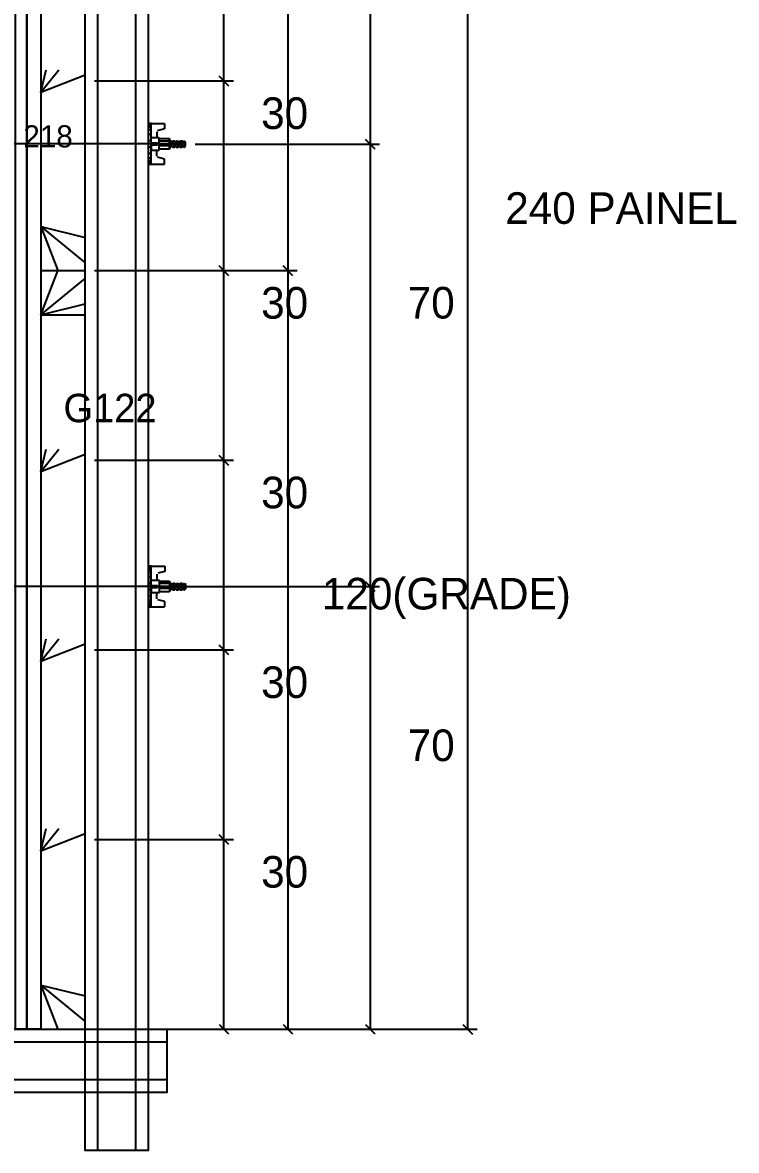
# Model space of a CAD drawing. Header units: metres. Extents: x 4937 to 9017, y 4087 to 4819.
# Drawn here: x 5315.2 to 5541.1, y 4185.3 to 4542.1 of the extents above; entities that cross this region are included whole.
import ezdxf

# ---------------------------------------------------------------- set-up
doc = ezdxf.new("R2010")
doc.units = ezdxf.units.M

msp = doc.modelspace()

# ---------------------------------------------------------------- linework, layer by layer
at = {"layer": 'CHAPA', "color": 1}
msp.add_lwpolyline([(5316.59, 4223.6), (5312.99, 4223.6), (5312.99, 4703.6), (5316.59, 4703.6), (5316.59, 4223.6)], dxfattribs=at)
at = {"layer": 'COTA', "color": 241}
for p, q in [((5399.13, 4703.61), (5399.13, 4463.62)), ((5456.02, 4703.6), (5456.02, 4223.6)), ((5425.17, 4623.59), (5425.17, 4503.62)), ((5378.93, 4523.62), (5378.93, 4583.62)), ((5337.99, 4523.62), (5381.93, 4523.62)), ((5337.99, 4523.62), (5381.93, 4523.62)), ((5378.93, 4463.62), (5378.93, 4523.62)), ((5369.8, 4503.62), (5428.17, 4503.62)), ((5369.8, 4503.62), (5428.17, 4503.62)), ((5425.17, 4503.62), (5425.17, 4363.68)), ((5337.98, 4463.61), (5402.13, 4463.61)), ((5337.99, 4463.61), (5381.93, 4463.61)), ((5338.01, 4463.62), (5402.13, 4463.62)), ((5338.01, 4463.62), (5381.93, 4463.62)), ((5378.93, 4403.62), (5378.93, 4463.61)), ((5399.13, 4463.61), (5399.13, 4223.62)), ((5337.99, 4403.62), (5381.93, 4403.62)), ((5337.99, 4403.62), (5381.93, 4403.62)), ((5378.93, 4343.62), (5378.93, 4403.62)), ((5358.03, 4363.68), (5428.17, 4363.68)), ((5358.03, 4363.68), (5428.17, 4363.68)), ((5425.17, 4363.68), (5425.17, 4223.62)), ((5337.99, 4343.62), (5381.93, 4343.62)), ((5337.99, 4343.62), (5381.93, 4343.62)), ((5378.93, 4283.62), (5378.93, 4343.62)), ((5337.99, 4283.62), (5381.93, 4283.62)), ((5337.99, 4283.62), (5381.93, 4283.62)), ((5378.93, 4223.62), (5378.93, 4283.62)), ((5315.99, 4223.6), (5459.02, 4223.6)), ((5337.99, 4223.62), (5428.17, 4223.62)), ((5338.01, 4223.62), (5381.93, 4223.62)), ((5338.01, 4223.62), (5402.13, 4223.62))]:
    msp.add_line(p, q, dxfattribs=at)
at = {"layer": 'COTA'}
for p, q in [((5377.43, 4525.12), (5380.43, 4522.12)), ((5380.43, 4522.12), (5377.43, 4525.12)), ((5426.67, 4502.12), (5423.67, 4505.12)), ((5423.67, 4505.12), (5426.67, 4502.12)), ((5377.43, 4465.12), (5380.43, 4462.12)), ((5380.43, 4462.11), (5377.43, 4465.11)), ((5397.63, 4465.12), (5400.63, 4462.12)), ((5400.63, 4462.11), (5397.63, 4465.11)), ((5377.43, 4405.12), (5380.43, 4402.12)), ((5380.43, 4402.12), (5377.43, 4405.12)), ((5423.67, 4365.18), (5426.67, 4362.18)), ((5426.67, 4362.18), (5423.67, 4365.18)), ((5377.43, 4345.12), (5380.43, 4342.12)), ((5380.43, 4342.12), (5377.43, 4345.12)), ((5377.43, 4285.12), (5380.43, 4282.12)), ((5380.43, 4282.12), (5377.43, 4285.12)), ((5377.43, 4225.12), (5380.43, 4222.12)), ((5397.63, 4225.12), (5400.63, 4222.12)), ((5423.67, 4225.12), (5426.67, 4222.12)), ((5454.52, 4225.1), (5457.52, 4222.1))]:
    msp.add_line(p, q, dxfattribs=at)
at = {"layer": 'Hachura'}
for p, q in [((5355.91, 4510.14), (5355, 4510.14)), ((5355, 4510.14), (5355, 4497.24)), ((5355.91, 4497.24), (5355.91, 4510.14)), ((5355.91, 4510.14), (5360.16, 4510.14)), ((5360.16, 4510.14), (5360.16, 4508.46)), ((5355.92, 4510), (5355, 4510)), ((5355.92, 4509.79), (5355, 4509.79)), ((5355.92, 4509.45), (5355, 4509.45)), ((5355, 4509.19), (5355, 4501.37)), ((5355.92, 4508.99), (5355, 4508.99)), ((5355.92, 4508.15), (5355, 4508.15)), ((5355.92, 4506.72), (5355, 4506.72)), ((5357.71, 4507.57), (5357.71, 4505.62)), ((5360.16, 4508.46), (5357.95, 4507.88)), ((5355.91, 4503.68), (5355, 4503.68)), ((5355.78, 4504.66), (5355.35, 4504.66)), ((5358.49, 4505.62), (5355.91, 4505.62)), ((5357.91, 4503.89), (5355.91, 4503.89)), ((5355.91, 4503.69), (5355.91, 4501.75)), ((5355.91, 4503.38), (5357.91, 4503.38)), ((5355.91, 4502.4), (5355.91, 4503.04)), ((5358.49, 4505.62), (5358.49, 4505.37)), ((5358.49, 4501.75), (5358.49, 4505.62)), ((5358.49, 4505.62), (5358.49, 4505.37)), ((5358.49, 4505.37), (5361.71, 4505.37)), ((5361.71, 4504.59), (5358.49, 4504.59)), ((5361.71, 4503.04), (5358.49, 4503.04)), ((5361.64, 4505.37), (5361.64, 4502.01)), ((5361.71, 4505.37), (5361.71, 4502.01)), ((5362.36, 4504.59), (5361.71, 4504.59)), ((5362.68, 4502.66), (5361.71, 4504.59)), ((5361.71, 4503.82), (5362.34, 4502.55)), ((5361.71, 4503.56), (5362.16, 4502.66)), ((5362.36, 4504.59), (5363.32, 4502.66)), ((5362.43, 4504.69), (5363.5, 4502.55)), ((5363.75, 4502.59), (5362.66, 4504.75)), ((5363.84, 4502.66), (5362.87, 4504.59)), ((5363.3, 4504.59), (5362.87, 4504.59)), ((5363.3, 4504.59), (5363.52, 4504.59)), ((5363.52, 4504.59), (5364.48, 4502.66)), ((5363.6, 4504.69), (5364.67, 4502.55)), ((5364.91, 4502.59), (5363.82, 4504.75)), ((5364.03, 4504.59), (5364.68, 4504.59)), ((5365, 4502.66), (5364.03, 4504.59)), ((5364.68, 4504.59), (5365.64, 4502.66)), ((5364.76, 4504.69), (5365.83, 4502.55)), ((5366.07, 4502.59), (5364.98, 4504.75)), ((5366.16, 4502.66), (5365.19, 4504.59)), ((5366.16, 4502.66), (5365.19, 4504.59)), ((5365.84, 4504.59), (5365.19, 4504.59)), ((5365.84, 4504.59), (5366.48, 4503.3)), ((5365.92, 4504.69), (5366.48, 4503.56)), ((5366.48, 4504.08), (5366.15, 4504.75)), ((5366.48, 4504.33), (5366.35, 4504.59)), ((5366.48, 4504.59), (5366.48, 4502.66)), ((5366.48, 4504.59), (5366.8, 4504.27)), ((5366.8, 4502.98), (5366.8, 4504.27)), ((5355.92, 4500.65), (5355, 4500.65)), ((5355.15, 4502.73), (5355.59, 4502.73)), ((5355.59, 4502.73), (5355.8, 4502.73)), ((5355.91, 4497.24), (5355.91, 4502.4)), ((5355.91, 4501.75), (5358.49, 4501.75)), ((5357.71, 4499.81), (5357.71, 4501.75)), ((5360.16, 4498.92), (5357.95, 4499.5)), ((5361.71, 4502.01), (5358.49, 4502.01)), ((5361.71, 4502.66), (5362.16, 4502.66)), ((5362.68, 4502.66), (5363.32, 4502.66)), ((5363.84, 4502.66), (5364.48, 4502.66)), ((5364.27, 4502.66), (5364.48, 4502.66)), ((5365, 4502.66), (5365.64, 4502.66)), ((5366.16, 4502.66), (5366.48, 4502.66)), ((5366.48, 4502.66), (5366.8, 4502.98)), ((5355.92, 4499.23), (5355, 4499.23)), ((5355.92, 4498.39), (5355, 4498.39)), ((5355.92, 4497.93), (5355, 4497.93)), ((5355.92, 4497.59), (5355, 4497.59)), ((5355.92, 4497.38), (5355, 4497.38)), ((5355, 4497.24), (5360.14, 4497.24)), ((5360.16, 4497.24), (5360.16, 4498.92)), ((5355.95, 4370), (5355.02, 4370)), ((5355.95, 4369.79), (5355.02, 4369.79)), ((5355.95, 4369.45), (5355.02, 4369.45)), ((5355.95, 4368.99), (5355.02, 4368.99)), ((5355.95, 4368.15), (5355.02, 4368.15)), ((5355.93, 4370.14), (5355.03, 4370.14)), ((5355.03, 4370.14), (5355.03, 4357.24)), ((5355.03, 4369.19), (5355.03, 4361.37)), ((5355.93, 4357.24), (5355.93, 4370.14)), ((5355.93, 4370.14), (5360.19, 4370.14)), ((5357.74, 4367.57), (5357.74, 4365.62)), ((5360.19, 4368.46), (5357.98, 4367.88)), ((5360.19, 4370.14), (5360.19, 4368.46)), ((5355.95, 4366.72), (5355.03, 4366.72)), ((5355.81, 4364.66), (5355.37, 4364.66)), ((5358.51, 4365.62), (5355.93, 4365.62)), ((5357.93, 4363.89), (5355.93, 4363.89)), ((5358.51, 4365.62), (5358.51, 4365.37)), ((5358.51, 4361.75), (5358.51, 4365.62)), ((5358.51, 4365.62), (5358.51, 4365.37)), ((5358.51, 4365.37), (5361.74, 4365.37)), ((5361.74, 4364.59), (5358.51, 4364.59)), ((5361.67, 4365.37), (5361.67, 4362.01)), ((5361.74, 4365.37), (5361.74, 4362.01)), ((5362.7, 4362.66), (5361.74, 4364.59)), ((5362.38, 4364.59), (5361.74, 4364.59)), ((5362.38, 4364.59), (5363.35, 4362.66)), ((5362.46, 4364.69), (5363.53, 4362.55)), ((5363.77, 4362.59), (5362.69, 4364.75)), ((5363.87, 4362.66), (5362.9, 4364.59)), ((5363.33, 4364.59), (5362.9, 4364.59)), ((5363.33, 4364.59), (5363.54, 4364.59)), ((5363.54, 4364.59), (5364.51, 4362.66)), ((5363.62, 4364.69), (5364.69, 4362.55)), ((5364.93, 4362.59), (5363.85, 4364.75)), ((5364.06, 4364.59), (5364.7, 4364.59)), ((5365.03, 4362.66), (5364.06, 4364.59)), ((5364.7, 4364.59), (5365.67, 4362.66)), ((5364.78, 4364.69), (5365.85, 4362.55)), ((5366.09, 4362.59), (5365.01, 4364.75)), ((5365.86, 4364.59), (5365.22, 4364.59)), ((5366.19, 4362.66), (5365.22, 4364.59)), ((5366.19, 4362.66), (5365.22, 4364.59)), ((5365.86, 4364.59), (5366.51, 4363.3)), ((5365.94, 4364.69), (5366.51, 4363.56)), ((5366.51, 4364.08), (5366.17, 4364.75)), ((5366.51, 4364.33), (5366.38, 4364.59)), ((5366.51, 4364.59), (5366.51, 4362.66)), ((5366.51, 4364.59), (5366.83, 4364.27)), ((5366.83, 4362.98), (5366.83, 4364.27)), ((5355.95, 4360.65), (5355.02, 4360.65)), ((5355.93, 4363.68), (5355.03, 4363.68)), ((5355.18, 4362.73), (5355.61, 4362.73)), ((5355.61, 4362.73), (5355.83, 4362.73)), ((5355.93, 4363.69), (5355.93, 4361.75)), ((5355.93, 4363.38), (5357.93, 4363.38)), ((5355.93, 4362.4), (5355.93, 4363.04)), ((5355.93, 4357.24), (5355.93, 4362.4)), ((5355.93, 4361.75), (5358.51, 4361.75)), ((5357.74, 4359.81), (5357.74, 4361.75)), ((5361.74, 4363.04), (5358.51, 4363.04)), ((5361.74, 4362.01), (5358.51, 4362.01)), ((5361.74, 4363.82), (5362.37, 4362.55)), ((5361.74, 4363.56), (5362.19, 4362.66)), ((5361.74, 4362.66), (5362.19, 4362.66)), ((5362.7, 4362.66), (5363.35, 4362.66)), ((5363.87, 4362.66), (5364.51, 4362.66)), ((5364.3, 4362.66), (5364.51, 4362.66)), ((5365.03, 4362.66), (5365.67, 4362.66)), ((5366.19, 4362.66), (5366.51, 4362.66)), ((5366.51, 4362.66), (5366.83, 4362.98)), ((5355.95, 4359.23), (5355.02, 4359.23)), ((5355.95, 4358.39), (5355.02, 4358.39)), ((5355.95, 4357.93), (5355.02, 4357.93)), ((5355.95, 4357.59), (5355.02, 4357.59)), ((5355.95, 4357.38), (5355.02, 4357.38)), ((5355.03, 4357.24), (5360.17, 4357.24)), ((5360.19, 4358.92), (5357.98, 4359.5)), ((5360.19, 4357.24), (5360.19, 4358.92))]:
    msp.add_line(p, q, dxfattribs=at)
at = {"layer": 'Hachura', "color": 251}
for p, q in [((5365.81, 4503.68), (5226.01, 4503.68)), ((5365.83, 4363.68), (5226.03, 4363.68))]:
    msp.add_line(p, q, dxfattribs=at)
for points in [[(5316.59, 4223.6), (5312.99, 4223.6), (5312.99, 4703.6), (5316.59, 4703.6), (5316.59, 4223.6)], [(5316.59, 4703.6), (5320.99, 4703.6), (5320.99, 4223.6), (5316.59, 4223.6), (5316.59, 4703.6)]]:
    msp.add_lwpolyline(points, dxfattribs=at)
at = {"layer": 'Madeira', "color": 126}
for p, q in [((5321, 4520.11), (5322.73, 4527.11)), ((5321, 4520.11), (5326.75, 4527.11)), ((5321, 4520.11), (5334.99, 4525.55)), ((5320.99, 4477.61), (5326.43, 4463.61)), ((5320.99, 4477.61), (5334.99, 4474.14)), ((5320.99, 4477.61), (5335, 4466.11)), ((5321.01, 4449.6), (5326.42, 4463.6)), ((5321.01, 4449.6), (5335, 4461.13)), ((5321.01, 4449.6), (5335.01, 4453.1)), ((5321, 4400.11), (5322.73, 4407.11)), ((5321, 4400.11), (5326.75, 4407.11)), ((5321, 4400.11), (5334.99, 4405.55)), ((5321, 4340.11), (5326.75, 4347.11)), ((5321, 4340.11), (5322.73, 4347.11)), ((5321, 4340.11), (5334.99, 4345.55)), ((5321, 4280.11), (5326.75, 4287.11)), ((5321, 4280.11), (5322.73, 4287.11)), ((5321, 4280.11), (5334.99, 4285.55)), ((5320.99, 4237.61), (5326.43, 4223.61)), ((5320.99, 4237.61), (5334.99, 4234.14)), ((5320.99, 4237.61), (5335, 4226.11))]:
    msp.add_line(p, q, dxfattribs=at)
for points in [[(5321, 4463.61), (5335, 4463.62), (5334.99, 4703.61), (5320.99, 4703.6), (5321, 4463.61)], [(5321.01, 4449.6), (5335.01, 4449.61), (5334.99, 4463.61), (5320.99, 4463.6), (5321.01, 4449.6)], [(5321, 4223.61), (5335, 4223.62), (5334.99, 4463.61), (5320.99, 4463.6), (5321, 4223.61)]]:
    msp.add_lwpolyline(points, dxfattribs=at)
at = {"layer": 'Perfil Metálico', "color": 224}
for points in [[(5334.99, 4735.53), (5354.99, 4735.53), (5354.99, 4185.28), (5334.99, 4185.28), (5334.99, 4735.53)], [(5350.99, 4185.28), (5338.99, 4185.28), (5338.99, 4735.53), (5350.99, 4735.53), (5350.99, 4185.28)], [(5360.9, 4223.6), (5360.9, 4203.6), (4936.63, 4203.6), (4936.63, 4223.6), (5360.9, 4223.6)], [(4936.63, 4207.6), (4936.63, 4219.6), (5360.9, 4219.6), (5360.9, 4207.6), (4936.63, 4207.6)]]:
    msp.add_lwpolyline(points, dxfattribs=at)
at = {"layer": 'SARRAFO', "color": 251}
msp.add_lwpolyline([(5316.59, 4223.6), (5316.59, 4703.6), (5320.99, 4703.6), (5320.99, 4223.6), (5316.59, 4223.6)], dxfattribs=at)
msp.add_lwpolyline([(5316.59, 4223.6), (5316.59, 4703.6), (5320.99, 4703.6), (5320.99, 4223.6), (5316.59, 4223.6)], dxfattribs=at)

# ---------------------------------------------------------------- texts
at = {"layer": 'COTA', "color": 241}
for s, p in [('30', (5390.71, 4508.42)), ('240 PAINEL', (5467.92, 4478.4)), ('30', (5390.71, 4448.42)), ('70', (5437.07, 4448.45)), ('30', (5390.71, 4388.42)), ('120(GRADE)', (5409.91, 4356.42)), ('30', (5390.71, 4328.42)), ('70', (5437.07, 4308.45)), ('30', (5390.71, 4268.42))]:
    msp.add_text(s, height=10, dxfattribs=at).set_placement(p)
at = {"layer": 'COTA', "color": 1}
msp.add_text('218', height=7, dxfattribs=at).set_placement((5315.49, 4502.6))
at = {"layer": 'TEXTO_GERAL'}
msp.add_text('G122', height=9, dxfattribs=at).set_placement((5328.17, 4415.66))

doc.saveas('drawing.dxf')
